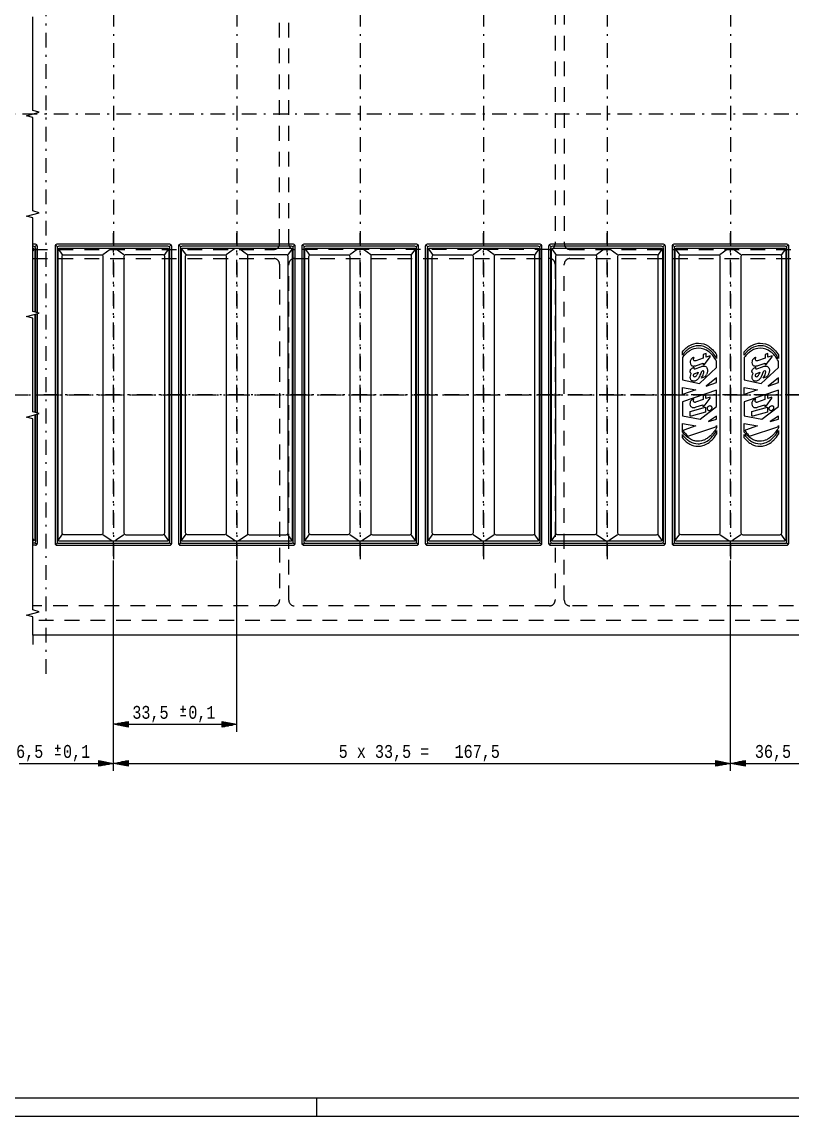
# Model space of a CAD drawing. Extents: x -39 to 802, y -19 to 575.
# Drawn here: x 91.4 to 300.5, y -18.8 to 278.2 of the extents above; entities that cross this region are included whole.
import ezdxf

# ---------------------------------------------------------------- set-up
doc = ezdxf.new("R2010")
doc.units = 0
doc.header["$MEASUREMENT"] = 0
doc.linetypes.add('GESTRICHELT', pattern=[7, 4, -3])
doc.linetypes.add('STRICHPUNKT', pattern=[8.5, 4, -2, 0.5, -2])
doc.layers.get('0').update_dxf_attribs({"linetype": 'CONTINUOUS'})
doc.layers.add('1', color=7, linetype='CONTINUOUS')
doc.layers.add('49', color=7, linetype='CONTINUOUS')
doc.styles.add('MONOTXT', font='monotxt.shx')
doc.dimstyles.new('DST_0001', dxfattribs={"dimtxt": 3.5, "dimasz": 3.5, "dimexe": 2, "dimexo": 0, "dimgap": 0.09, "dimtad": 1, "dimdsep": 46, "dimtxsty": 'MONOTXT', "dimcen": 0, "dimdle": 0.09, "dimclrd": 4, "dimclre": 4, "dimclrt": 2, "dimazin": 0, "dimtfac": 1, "dimtmove": 2, "dimatfit": 3, "dimfxl": 1, "dimtzin": 0, "dimarcsym": 0})
doc.dimstyles.new('DST_0002', dxfattribs={"dimtxt": 3.5, "dimasz": 3.5, "dimexe": 2, "dimexo": 0, "dimgap": 0.09, "dimtad": 1, "dimdsep": 46, "dimtxsty": 'MONOTXT', "dimcen": 0, "dimdle": 0.09, "dimclrd": 4, "dimclre": 4, "dimclrt": 2, "dimazin": 0, "dimtol": 1, "dimtp": 0.1, "dimtm": 0.1, "dimtfac": 1, "dimtmove": 2, "dimatfit": 3, "dimfxl": 1, "dimtzin": 0, "dimarcsym": 0})
doc.dimstyles.new('DST_0003', dxfattribs={"dimtxt": 3.5, "dimasz": 0, "dimexe": 2, "dimexo": 0, "dimgap": 0.09, "dimtad": 1, "dimdsep": 46, "dimtxsty": 'MONOTXT', "dimsah": 1, "dimcen": 0, "dimdle": 0.09, "dimse1": 1, "dimclrd": 4, "dimclre": 4, "dimclrt": 2, "dimazin": 0, "dimtol": 1, "dimtp": 0.1, "dimtm": 0.1, "dimtfac": 1, "dimtmove": 2, "dimatfit": 3, "dimfxl": 1, "dimtzin": 0, "dimarcsym": 0})

# ---------------------------------------------------------------- blocks, each defined once
blk = doc.blocks.new('LOGO______00006')
at = {"layer": '1', "color": 4}
for points in [[(271.78, 188.91, 0.052853), (270.76, 187.74), (270.76, 188.63, -0.048785), (271.81, 189.71, -0.048244), (272.77, 190.39, -0.127794), (275.11, 191.02, -0.147911), (277.84, 190.15, -0.052164), (278.93, 189.24, -0.051314), (280.05, 187.8), (280.05, 186.88, 0.053981), (279.03, 188.37, 0.056611), (277.94, 189.37, 0.157666), (275.14, 190.32, 0.135326), (272.75, 189.64, 0.051474), (271.78, 188.91)], [(288.56, 188.91, 0.052853), (287.54, 187.74), (287.54, 188.63, -0.048785), (288.59, 189.71, -0.048244), (289.56, 190.39, -0.127794), (291.89, 191.02, -0.147911), (294.63, 190.15, -0.052164), (295.71, 189.24, -0.051314), (296.84, 187.8), (296.84, 186.88, 0.053981), (295.81, 188.37, 0.056611), (294.73, 189.37, 0.157666), (291.93, 190.32, 0.135326), (289.53, 189.64, 0.051474), (288.56, 188.91)], [(272.72, 188.95, 0.05147), (271.74, 188.21, 0.051349), (270.76, 187.09), (270.76, 181.09), (275.36, 180.04), (280.05, 184.38), (280.05, 186.08, 0.05613), (279.01, 187.63, 0.057168), (277.92, 188.66, 0.159563), (275.1, 189.63, 0.135479), (272.72, 188.95)], [(276.72, 185.2), (278.31, 187.3), (278.31, 187.61), (277.18, 187.22), (277.18, 188.2), (276.4, 187.95), (276.4, 186.97), (274.37, 186.25, -0.109583), (274.13, 186.21, -0.095461), (273.97, 186.25, -0.210936), (273.8, 186.45, -0.147049), (273.8, 186.79, -0.00766), (273.85, 186.95, -0.01085), (273.93, 187.16, 0.042252), (273.73, 187.09, 0.071255), (273.34, 186.86, 0.077726), (273.03, 186.52, 0.093932), (272.87, 186.15, 0.14657), (272.93, 185.37, 0.084616), (273.12, 185.06, 0.099038), (273.36, 184.87, 0.072295), (273.55, 184.81, 0.061245), (273.88, 184.8, 0.031452), (274.19, 184.85, 0.026997), (274.56, 184.95), (276.39, 185.53), (276.39, 185.1), (276.72, 185.2)], [(289.51, 188.95, 0.05147), (288.53, 188.21, 0.051349), (287.54, 187.09), (287.54, 181.09), (292.14, 180.04), (296.84, 184.38), (296.84, 186.08, 0.05613), (295.8, 187.63, 0.057168), (294.7, 188.66, 0.159563), (291.89, 189.63, 0.135479), (289.51, 188.95)], [(293.51, 185.2), (295.09, 187.3), (295.09, 187.61), (293.97, 187.22), (293.97, 188.2), (293.19, 187.95), (293.19, 186.97), (291.15, 186.25, -0.109583), (290.91, 186.21, -0.095461), (290.75, 186.25, -0.210936), (290.59, 186.45, -0.147049), (290.59, 186.79, -0.00766), (290.64, 186.95, -0.01085), (290.71, 187.16, 0.042252), (290.51, 187.09, 0.071255), (290.12, 186.86, 0.077726), (289.81, 186.52, 0.093932), (289.66, 186.15, 0.14657), (289.72, 185.37, 0.084616), (289.9, 185.06, 0.099038), (290.14, 184.87, 0.072295), (290.33, 184.81, 0.061245), (290.67, 184.8, 0.031452), (290.97, 184.85, 0.026997), (291.34, 184.95), (293.18, 185.53), (293.18, 185.1), (293.51, 185.2)], [(276.83, 181.82), (275.92, 181.51), (276.04, 181.73), (276.23, 182.07), (276.28, 182.17, 0.043687), (276.52, 182.74, 0.046165), (276.6, 183.11, 0.198961), (276.53, 183.37, 0.231744), (276.32, 183.48, 0.279063), (275.94, 183.25, 0.014055), (275.82, 183.01, 0.013034), (275.62, 182.54), (275.36, 181.88), (275.34, 181.84, -0.055067), (275.09, 181.4, -0.060419), (274.78, 181.06, -0.131059), (274.09, 180.73, -0.091092), (273.6, 180.73, -0.067759), (273.33, 180.81, -0.252339), (272.91, 181.38, -0.080486), (272.93, 182.06, -0.073274), (273.17, 182.77, -0.14775), (272.98, 182.92, -0.084792), (272.89, 183.13, -0.162819), (272.92, 183.7, -0.071588), (273.05, 183.92, -0.067369), (273.38, 184.22, -0.051083), (273.72, 184.42, -0.027074), (273.83, 184.47), (273.83, 184.47), (273.83, 184.38), (273.83, 184.33, 0.112458), (273.86, 184.16, 0.140701), (273.92, 184.08, 0.130417), (274.01, 184.05, 0.106451), (274.18, 184.07), (275.73, 184.61, -0.024525), (276.13, 184.74, -0.027304), (276.37, 184.78, -0.061309), (276.72, 184.79, -0.041409), (276.88, 184.76, -0.144565), (277.28, 184.51, -0.109822), (277.52, 184.08, -0.126003), (277.56, 183.18, -0.045036), (277.45, 182.82, -0.02428), (277.32, 182.54)], [(293.62, 181.82), (292.7, 181.51), (292.82, 181.73), (293.01, 182.07), (293.06, 182.17, 0.043687), (293.3, 182.74, 0.046165), (293.39, 183.11, 0.198961), (293.31, 183.37, 0.231744), (293.1, 183.48, 0.279063), (292.72, 183.25, 0.014055), (292.6, 183.01, 0.013034), (292.41, 182.54), (292.14, 181.88), (292.12, 181.84, -0.055067), (291.87, 181.4, -0.060419), (291.57, 181.06, -0.131059), (290.87, 180.73, -0.091092), (290.38, 180.73, -0.067759), (290.11, 180.81, -0.252339), (289.7, 181.38, -0.080486), (289.71, 182.06, -0.073274), (289.96, 182.77, -0.14775), (289.77, 182.92, -0.084792), (289.67, 183.13, -0.162819), (289.7, 183.7, -0.071588), (289.84, 183.92, -0.067369), (290.16, 184.22, -0.051083), (290.5, 184.42, -0.027074), (290.62, 184.47), (290.62, 184.47), (290.61, 184.38), (290.61, 184.33, 0.112458), (290.64, 184.16, 0.140701), (290.71, 184.08, 0.130417), (290.8, 184.05, 0.106451), (290.96, 184.07), (292.52, 184.61, -0.024525), (292.92, 184.74, -0.027304), (293.16, 184.78, -0.061309), (293.51, 184.79, -0.041409), (293.66, 184.76, -0.144565), (294.07, 184.51, -0.109822), (294.31, 184.08, -0.126003), (294.35, 183.18, -0.045036), (294.23, 182.82, -0.02428), (294.1, 182.54)], [(274.04, 182.72), (275.01, 183.11, -0.05389), (274.84, 182.6)], [(290.82, 182.72), (291.8, 183.11, -0.05389), (291.62, 182.6)], [(278.26, 176.03), (278.26, 176.33), (277.13, 175.94), (277.13, 176.92), (276.35, 176.67), (276.35, 175.7), (274.32, 174.97, -0.109518), (274.08, 174.94, -0.095452), (273.92, 174.98, -0.210944), (273.75, 175.17, -0.147047), (273.75, 175.52, -0.008274), (273.81, 175.69, -0.01023), (273.88, 175.88, 0.042476), (273.68, 175.82, 0.071491), (273.29, 175.58, 0.077846), (272.98, 175.24, 0.088467), (272.83, 174.89, 0.153786), (272.89, 174.08, 0.0824), (273.07, 173.78, 0.099009), (273.31, 173.6, 0.07218), (273.5, 173.54, 0.061273), (273.83, 173.53, 0.031453), (274.14, 173.58, 0.026981), (274.51, 173.68), (276.34, 174.26), (276.34, 173.83), (276.67, 173.93), (278.26, 176.03)], [(295.04, 176.03), (295.04, 176.33), (293.92, 175.94), (293.92, 176.92), (293.14, 176.67), (293.14, 175.7), (291.1, 174.97, -0.109518), (290.86, 174.94, -0.095452), (290.7, 174.98, -0.210944), (290.53, 175.17, -0.147047), (290.54, 175.52, -0.008274), (290.59, 175.69, -0.01023), (290.66, 175.88, 0.042476), (290.46, 175.82, 0.071491), (290.07, 175.58, 0.077846), (289.76, 175.24, 0.088467), (289.61, 174.89, 0.153786), (289.67, 174.08, 0.0824), (289.85, 173.78, 0.099009), (290.09, 173.6, 0.07218), (290.28, 173.54, 0.061273), (290.62, 173.53, 0.031453), (290.92, 173.58, 0.026981), (291.29, 173.68), (293.12, 174.26), (293.12, 173.83), (293.45, 173.93), (295.04, 176.03)], [(277.03, 173.67), (277.03, 172.31), (273.11, 171.15, -0.501518), (272.83, 171.36), (272.83, 172.42), (277.03, 173.67)], [(293.82, 173.67), (293.82, 172.31), (289.89, 171.15, -0.501518), (289.61, 171.36), (289.61, 172.42), (293.82, 173.67)], [(280.05, 168.67), (280.05, 168.02, -0.01308), (279.63, 167.36, -0.013079), (279.24, 166.83, -0.026307), (278.61, 166.09, -0.02636), (278.13, 165.63, -0.045067), (277.25, 165.01, -0.045153), (276.44, 164.63, -0.120168), (274.39, 164.42, -0.059722), (273.5, 164.66, -0.059417), (272.4, 165.27, -0.036629), (271.6, 165.94, -0.036586), (270.76, 166.87), (270.76, 169.19), (274.38, 168.59), (271.12, 167.39, 0.495079), (271.04, 167.14, 0.022652), (271.5, 166.55, 0.028045), (272.22, 165.8), (279.87, 168.31), (280.05, 168.67)], [(270.76, 165.28), (270.76, 166.18, 0.047676), (271.8, 165.05, 0.048151), (272.74, 164.35, 0.134575), (275.05, 163.69, 0.079119), (276.36, 163.91, 0.078687), (277.8, 164.65, 0.051373), (278.87, 165.63, 0.051149), (280.05, 167.27), (280.05, 166.3)], [(296.84, 168.67), (296.84, 168.02, -0.01308), (296.41, 167.36, -0.013079), (296.03, 166.83, -0.026307), (295.4, 166.09, -0.02636), (294.92, 165.63, -0.045067), (294.03, 165.01, -0.045153), (293.23, 164.63, -0.120168), (291.17, 164.42, -0.059722), (290.28, 164.66, -0.059417), (289.18, 165.27, -0.036629), (288.38, 165.94, -0.036586), (287.54, 166.87), (287.54, 169.19), (291.16, 168.59), (287.9, 167.39, 0.495079), (287.82, 167.14, 0.022652), (288.29, 166.55, 0.028045), (289.01, 165.8), (296.65, 168.31), (296.84, 168.67)], [(287.54, 165.28), (287.54, 166.18, 0.047676), (288.58, 165.05, 0.048151), (289.53, 164.35, 0.134575), (291.83, 163.69, 0.079119), (293.15, 163.91, 0.078687), (294.58, 164.65, 0.051373), (295.66, 165.63, 0.051149), (296.84, 167.27), (296.84, 166.3)]]:
    blk.add_lwpolyline(points, format="xyb", dxfattribs=at)
for points in [[(280.05, 180.3), (280.05, 181.61), (277.25, 179.35), (280.05, 180.3)], [(296.84, 180.3), (296.84, 181.61), (294.04, 179.35), (296.84, 180.3)], [(274.36, 178.34), (270.76, 177.1), (270.76, 178.97), (274.36, 178.34)], [(280.05, 178.22), (270.76, 175.12), (270.76, 171.3), (275.55, 170.35), (280.05, 173.78), (280.05, 178.22)], [(291.15, 178.34), (287.54, 177.1), (287.54, 178.97), (291.15, 178.34)], [(296.84, 178.22), (287.54, 175.12), (287.54, 171.3), (292.33, 170.35), (296.84, 173.78), (296.84, 178.22)], [(280.05, 170.42), (280.05, 171.23), (277.8, 169.71), (280.05, 170.42)], [(296.84, 170.42), (296.84, 171.23), (294.59, 169.71), (296.84, 170.42)]]:
    blk.add_lwpolyline(points, dxfattribs=at)
for centre, radius, start, end in [((274.2, 182.24), 0.5, 150.588, -174.5658), ((274.04, 182.23), 0.335, -174.554, -120.7925), ((274.24, 182.22), 0.539, 111.887, 150.6104), ((274.06, 182.27), 0.381, -120.7538, -64.3303), ((273.81, 182.8), 0.969, -64.3581, -48.5136), ((273.53, 183.12), 1.4, -48.5133, -34.5023), ((273.03, 183.46), 2, -34.4909, -25.3476), ((273.8, 184.4), 3.98, -40.3898, -27.9487), ((290.99, 182.24), 0.5, 150.588, -174.5658), ((290.82, 182.23), 0.335, -174.554, -120.7925), ((291.02, 182.22), 0.539, 111.887, 150.6104), ((290.85, 182.27), 0.381, -120.7538, -64.3303), ((290.59, 182.8), 0.969, -64.3581, -48.5136), ((290.31, 183.12), 1.4, -48.5133, -34.5023), ((289.81, 183.46), 2, -34.4909, -25.3476), ((290.59, 184.4), 3.98, -40.3898, -27.9487), ((278.08, 173.22), 0.61, 157.8806, 179.6698), ((277.93, 173.22), 0.467, 179.7108, -120.0838), ((278.22, 173.16), 0.767, 143.3247, 157.8809), ((278.28, 173.11), 0.846, 94.7995, 143.288), ((277.97, 173.28), 0.532, -120.1247, -102.6136), ((278, 173.42), 0.682, -102.3622, -85.8788), ((277.99, 173.6), 0.854, -86.1544, -38.5808), ((278.27, 173.26), 0.7, 77.5838, 94.9771), ((278.31, 173.42), 0.537, 59.7476, 77.4438), ((278.34, 173.48), 0.466, -0.2865, 59.7889), ((278.06, 173.54), 0.764, -38.5582, -22.2002), ((278.2, 173.48), 0.609, -22.1998, -0.3277), ((294.86, 173.22), 0.61, 157.8806, 179.6698), ((294.72, 173.22), 0.467, 179.7108, -120.0838), ((295.01, 173.16), 0.767, 143.3247, 157.8809), ((295.07, 173.11), 0.846, 94.7995, 143.288), ((294.75, 173.28), 0.532, -120.1247, -102.6136), ((294.78, 173.42), 0.682, -102.3622, -85.8788), ((294.77, 173.6), 0.854, -86.1544, -38.5808), ((295.06, 173.26), 0.7, 77.5838, 94.9771), ((295.09, 173.42), 0.537, 59.7476, 77.4438), ((295.13, 173.48), 0.466, -0.2865, 59.7889), ((294.84, 173.54), 0.764, -38.5582, -22.2002), ((294.98, 173.48), 0.609, -22.1998, -0.3277), ((276.99, 170.59), 8.19, -139.6087, -129.1987), ((275.77, 169.09), 6.25, -129.1626, -118.7247), ((275.07, 167.76), 4.75, -119.0515, -90.5874), ((274.74, 168.34), 5.37, -72.8264, -55.9852), ((273.73, 169.82), 7.17, -55.9304, -44.5843), ((271.77, 171.74), 9.91, -44.5282, -33.2933), ((293.78, 170.59), 8.19, -139.6087, -129.1987), ((292.55, 169.09), 6.25, -129.1626, -118.7247), ((291.85, 167.76), 4.75, -119.0515, -90.5874), ((291.52, 168.34), 5.37, -72.8264, -55.9852), ((290.52, 169.82), 7.17, -55.9304, -44.5843), ((288.55, 171.74), 9.91, -44.5282, -33.2933), ((275, 167.5), 4.49, -89.7647, -72.8512), ((291.79, 167.5), 4.49, -89.7647, -72.8512)]:
    blk.add_arc(centre, radius, start, end, dxfattribs=at)
for p in [(275.41, 177.01), (292.19, 177.01)]:
    blk.add_point(p, dxfattribs=at)
blk = doc.blocks.new('ALVEOLE___00003')
at = {"layer": '1', "color": 1, "linetype": 'STRICHPUNKT'}
for p, q in [((116.3, 133.15), (116.3, 220.88)), ((149.8, 133.15), (149.8, 220.88)), ((183.3, 133.15), (183.3, 220.88)), ((216.8, 133.15), (216.8, 220.88)), ((250.3, 133.15), (250.3, 220.88)), ((283.8, 133.15), (283.8, 220.88)), ((135.16, 177.01), (97.44, 177.01)), ((168.66, 177.01), (130.94, 177.01)), ((202.16, 177.01), (164.44, 177.01)), ((235.66, 177.01), (197.94, 177.01)), ((269.16, 177.01), (231.44, 177.01)), ((302.66, 177.01), (264.94, 177.01))]:
    blk.add_line(p, q, dxfattribs=at)
at = {"layer": '1'}
for p, q in [((95.14, 217.86), (94.41, 217.86)), ((94.61, 217.32), (94.41, 217.32)), ((95.5, 217.71), (94.96, 217.18)), ((95.11, 216.82), (95.11, 199.43)), ((95.64, 217.35), (95.64, 199.29)), ((100.6, 217.71), (101.13, 217.18)), ((132, 217.71), (131.46, 217.18)), ((134.1, 217.71), (134.63, 217.18)), ((165.5, 217.71), (164.96, 217.18)), ((167.6, 217.71), (168.13, 217.18)), ((199, 217.71), (198.46, 217.18)), ((201.1, 217.71), (201.63, 217.18)), ((232.5, 217.71), (231.96, 217.18)), ((234.6, 217.71), (235.13, 217.18)), ((266, 217.71), (265.46, 217.18)), ((268.1, 217.71), (268.63, 217.18)), ((299.5, 217.71), (298.96, 217.18)), ((94.43, 216.72), (94.41, 216.72)), ((94.78, 216.57), (94.41, 216.05)), ((94.93, 216.22), (94.93, 199.48)), ((101.31, 216.57), (102.52, 214.87)), ((131.28, 216.57), (130.08, 214.87)), ((134.81, 216.57), (136.02, 214.87)), ((164.78, 216.57), (163.58, 214.87)), ((168.31, 216.57), (169.52, 214.87)), ((198.28, 216.57), (197.08, 214.87)), ((201.81, 216.57), (203.02, 214.87)), ((231.78, 216.57), (230.58, 214.87)), ((235.31, 216.57), (236.52, 214.87)), ((265.28, 216.57), (264.08, 214.87)), ((268.81, 216.57), (270.02, 214.87)), ((298.78, 216.57), (297.58, 214.87)), ((95.64, 199.01), (95.64, 172.03)), ((94.93, 198.82), (94.93, 172.22)), ((95.11, 198.87), (95.11, 172.17)), ((95.64, 171.75), (95.64, 136.67)), ((94.78, 137.45), (94.41, 137.98)), ((94.43, 137.31), (94.41, 137.31)), ((94.61, 136.7), (94.41, 136.7)), ((95.5, 136.32), (94.96, 136.85)), ((100.6, 136.32), (101.13, 136.85)), ((101.31, 137.45), (102.52, 139.16)), ((131.28, 137.45), (130.08, 139.16)), ((132, 136.32), (131.46, 136.85)), ((134.1, 136.32), (134.63, 136.85)), ((134.81, 137.45), (136.02, 139.16)), ((164.78, 137.45), (163.58, 139.16)), ((165.5, 136.32), (164.96, 136.85)), ((167.6, 136.32), (168.13, 136.85)), ((168.31, 137.45), (169.52, 139.16)), ((198.28, 137.45), (197.08, 139.16)), ((199, 136.32), (198.46, 136.85)), ((201.1, 136.32), (201.63, 136.85)), ((201.81, 137.45), (203.02, 139.16)), ((231.78, 137.45), (230.58, 139.16)), ((232.5, 136.32), (231.96, 136.85)), ((234.6, 136.32), (235.13, 136.85)), ((235.31, 137.45), (236.52, 139.16)), ((265.28, 137.45), (264.08, 139.16)), ((266, 136.32), (265.46, 136.85)), ((268.1, 136.32), (268.63, 136.85)), ((268.81, 137.45), (270.02, 139.16)), ((298.78, 137.45), (297.58, 139.16)), ((299.5, 136.32), (298.96, 136.85)), ((95.14, 136.17), (94.41, 136.17))]:
    blk.add_line(p, q, dxfattribs=at)
for points in [[(100.45, 217.35), (100.45, 136.67, 0.414214), (100.96, 136.17), (131.64, 136.17, 0.414214), (132.14, 136.67), (132.14, 217.35, 0.414214), (131.64, 217.86), (100.96, 217.86, 0.414214), (100.45, 217.35)], [(100.99, 216.82), (100.99, 137.21, 0.414214), (101.49, 136.7), (131.11, 136.7, 0.414214), (131.61, 137.21), (131.61, 216.82, 0.414214), (131.11, 217.32), (101.49, 217.32, 0.414214), (100.99, 216.82)], [(133.95, 217.35), (133.95, 136.67, 0.414214), (134.46, 136.17), (165.14, 136.17, 0.414214), (165.64, 136.67), (165.64, 217.35, 0.414214), (165.14, 217.86), (134.46, 217.86, 0.414214), (133.95, 217.35)], [(134.49, 216.82), (134.49, 137.21, 0.414214), (134.99, 136.7), (164.61, 136.7, 0.414214), (165.11, 137.21), (165.11, 216.82, 0.414214), (164.61, 217.32), (134.99, 217.32, 0.414214), (134.49, 216.82)], [(167.45, 217.35), (167.45, 136.67, 0.414214), (167.96, 136.17), (198.64, 136.17, 0.414214), (199.14, 136.67), (199.14, 217.35, 0.414214), (198.64, 217.86), (167.96, 217.86, 0.414214), (167.45, 217.35)], [(167.99, 216.82), (167.99, 137.21, 0.414214), (168.49, 136.7), (198.11, 136.7, 0.414214), (198.61, 137.21), (198.61, 216.82, 0.414214), (198.11, 217.32), (168.49, 217.32, 0.414214), (167.99, 216.82)], [(200.95, 217.35), (200.95, 136.67, 0.414214), (201.46, 136.17), (232.14, 136.17, 0.414214), (232.64, 136.67), (232.64, 217.35, 0.414214), (232.14, 217.86), (201.46, 217.86, 0.414214), (200.95, 217.35)], [(201.49, 216.82), (201.49, 137.21, 0.414214), (201.99, 136.7), (231.61, 136.7, 0.414214), (232.11, 137.21), (232.11, 216.82, 0.414214), (231.61, 217.32), (201.99, 217.32, 0.414214), (201.49, 216.82)], [(234.45, 217.35), (234.45, 136.67, 0.414214), (234.96, 136.17), (265.64, 136.17, 0.414214), (266.14, 136.67), (266.14, 217.35, 0.414214), (265.64, 217.86), (234.96, 217.86, 0.414214), (234.45, 217.35)], [(234.99, 216.82), (234.99, 137.21, 0.414214), (235.49, 136.7), (265.11, 136.7, 0.414214), (265.61, 137.21), (265.61, 216.82, 0.414214), (265.11, 217.32), (235.49, 217.32, 0.414214), (234.99, 216.82)], [(267.95, 217.35), (267.95, 136.67, 0.414214), (268.46, 136.17), (299.14, 136.17, 0.414214), (299.64, 136.67), (299.64, 217.35, 0.414214), (299.14, 217.86), (268.46, 217.86, 0.414214), (267.95, 217.35)], [(268.49, 216.82), (268.49, 137.21, 0.414214), (268.99, 136.7), (298.61, 136.7, 0.414214), (299.11, 137.21), (299.11, 216.82, 0.414214), (298.61, 217.32), (268.99, 217.32, 0.414214), (268.49, 216.82)], [(101.17, 216.22), (101.17, 137.81, 0.414214), (101.67, 137.31), (130.93, 137.31, 0.414214), (131.43, 137.81), (131.43, 216.22, 0.414214), (130.93, 216.72), (101.67, 216.72, 0.414214), (101.17, 216.22)], [(113.44, 214.51), (113.44, 139.51, -0.414214), (112.94, 139.01), (102.88, 139.01, -0.414214), (102.37, 139.51), (102.37, 214.51, -0.414214), (102.88, 215.02), (112.94, 215.02, -0.414214), (113.44, 214.51)], [(119.16, 215.02), (117.16, 216.45, 0.320818), (115.44, 216.45), (113.44, 215.02)], [(119.16, 214.51), (119.16, 139.51, 0.414214), (119.66, 139.01), (129.72, 139.01, 0.414214), (130.22, 139.51), (130.22, 214.51, 0.414214), (129.72, 215.02), (119.66, 215.02, 0.414214), (119.16, 214.51)], [(134.67, 216.22), (134.67, 137.81, 0.414214), (135.17, 137.31), (164.43, 137.31, 0.414214), (164.93, 137.81), (164.93, 216.22, 0.414214), (164.43, 216.72), (135.17, 216.72, 0.414214), (134.67, 216.22)], [(146.94, 214.51), (146.94, 139.51, -0.414214), (146.44, 139.01), (136.38, 139.01, -0.414214), (135.87, 139.51), (135.87, 214.51, -0.414214), (136.38, 215.02), (146.44, 215.02, -0.414214), (146.94, 214.51)], [(152.66, 215.02), (150.66, 216.45, 0.320818), (148.94, 216.45), (146.94, 215.02)], [(152.66, 214.51), (152.66, 139.51, 0.414214), (153.16, 139.01), (163.22, 139.01, 0.414214), (163.72, 139.51), (163.72, 214.51, 0.414214), (163.22, 215.02), (153.16, 215.02, 0.414214), (152.66, 214.51)], [(168.17, 216.22), (168.17, 137.81, 0.414214), (168.67, 137.31), (197.93, 137.31, 0.414214), (198.43, 137.81), (198.43, 216.22, 0.414214), (197.93, 216.72), (168.67, 216.72, 0.414214), (168.17, 216.22)], [(180.44, 214.51), (180.44, 139.51, -0.414214), (179.94, 139.01), (169.88, 139.01, -0.414214), (169.37, 139.51), (169.37, 214.51, -0.414214), (169.88, 215.02), (179.94, 215.02, -0.414214), (180.44, 214.51)], [(186.16, 215.02), (184.16, 216.45, 0.320818), (182.44, 216.45), (180.44, 215.02)], [(186.16, 214.51), (186.16, 139.51, 0.414214), (186.66, 139.01), (196.72, 139.01, 0.414214), (197.22, 139.51), (197.22, 214.51, 0.414214), (196.72, 215.02), (186.66, 215.02, 0.414214), (186.16, 214.51)], [(201.67, 216.22), (201.67, 137.81, 0.414214), (202.17, 137.31), (231.43, 137.31, 0.414214), (231.93, 137.81), (231.93, 216.22, 0.414214), (231.43, 216.72), (202.17, 216.72, 0.414214), (201.67, 216.22)], [(213.94, 214.51), (213.94, 139.51, -0.414214), (213.44, 139.01), (203.38, 139.01, -0.414214), (202.87, 139.51), (202.87, 214.51, -0.414214), (203.38, 215.02), (213.44, 215.02, -0.414214), (213.94, 214.51)], [(219.66, 215.02), (217.66, 216.45, 0.320818), (215.94, 216.45), (213.94, 215.02)], [(219.66, 214.51), (219.66, 139.51, 0.414214), (220.16, 139.01), (230.22, 139.01, 0.414214), (230.72, 139.51), (230.72, 214.51, 0.414214), (230.22, 215.02), (220.16, 215.02, 0.414214), (219.66, 214.51)], [(235.17, 216.22), (235.17, 137.81, 0.414214), (235.67, 137.31), (264.93, 137.31, 0.414214), (265.43, 137.81), (265.43, 216.22, 0.414214), (264.93, 216.72), (235.67, 216.72, 0.414214), (235.17, 216.22)], [(247.44, 214.51), (247.44, 139.51, -0.414214), (246.94, 139.01), (236.88, 139.01, -0.414214), (236.37, 139.51), (236.37, 214.51, -0.414214), (236.88, 215.02), (246.94, 215.02, -0.414214), (247.44, 214.51)], [(253.16, 215.02), (251.16, 216.45, 0.320818), (249.44, 216.45), (247.44, 215.02)], [(253.16, 214.51), (253.16, 139.51, 0.414214), (253.66, 139.01), (263.72, 139.01, 0.414214), (264.22, 139.51), (264.22, 214.51, 0.414214), (263.72, 215.02), (253.66, 215.02, 0.414214), (253.16, 214.51)], [(268.67, 216.22), (268.67, 137.81, 0.414214), (269.17, 137.31), (298.43, 137.31, 0.414214), (298.93, 137.81), (298.93, 216.22, 0.414214), (298.43, 216.72), (269.17, 216.72, 0.414214), (268.67, 216.22)], [(280.94, 214.51), (280.94, 139.51, -0.414214), (280.44, 139.01), (270.38, 139.01, -0.414214), (269.87, 139.51), (269.87, 214.51, -0.414214), (270.38, 215.02), (280.44, 215.02, -0.414214), (280.94, 214.51)], [(286.66, 215.02), (284.66, 216.45, 0.320818), (282.94, 216.45), (280.94, 215.02)], [(286.66, 214.51), (286.66, 139.51, 0.414214), (287.16, 139.01), (297.22, 139.01, 0.414214), (297.72, 139.51), (297.72, 214.51, 0.414214), (297.22, 215.02), (287.16, 215.02, 0.414214), (286.66, 214.51)], [(94.93, 171.56), (94.93, 137.81, -0.414214), (94.43, 137.31)], [(95.11, 171.6), (95.11, 137.21, -0.414214), (94.61, 136.7)], [(119.16, 139.01), (117.16, 137.58, -0.320818), (115.44, 137.58), (113.44, 139.01)], [(152.66, 139.01), (150.66, 137.58, -0.320818), (148.94, 137.58), (146.94, 139.01)], [(186.16, 139.01), (184.16, 137.58, -0.320818), (182.44, 137.58), (180.44, 139.01)], [(219.66, 139.01), (217.66, 137.58, -0.320818), (215.94, 137.58), (213.94, 139.01)], [(253.16, 139.01), (251.16, 137.58, -0.320818), (249.44, 137.58), (247.44, 139.01)], [(286.66, 139.01), (284.66, 137.58, -0.320818), (282.94, 137.58), (280.94, 139.01)]]:
    blk.add_lwpolyline(points, format="xyb", dxfattribs=at)
for centre, start, end in [((94.61, 216.82), 0, 90), ((95.14, 217.35), 0, 90), ((94.43, 216.22), 0, 90), ((95.14, 136.67), -90, 0)]:
    blk.add_arc(centre, 0.503, start, end, dxfattribs=at)
blk.add_blockref('LOGO______00006', (0, 0))
blk = doc.blocks.new('*D1')
at = {"layer": '49', "color": 4, "transparency": 16777216}
for p, q in [((283.8, 74.94), (283.8, 132.01)), ((320.3, 74.94), (320.3, 132.01)), ((283.8, 76.94), (287.8, 77.69)), ((287.7, 77.34), (286.03, 77.34)), ((287.7, 77.54), (287.1, 77.54)), ((287.8, 77.69), (287.8, 76.19)), ((316.3, 76.19), (316.3, 77.69)), ((316.3, 77.69), (320.3, 76.94)), ((316.4, 77.54), (317, 77.54)), ((316.4, 77.34), (318.07, 77.34)), ((287.8, 76.19), (283.8, 76.94)), ((287.7, 76.94), (283.9, 76.94)), ((287.7, 77.14), (284.97, 77.14)), ((287.7, 76.74), (284.97, 76.74)), ((287.7, 76.54), (286.03, 76.54)), ((287.7, 76.34), (287.1, 76.34)), ((287.8, 76.94), (316.3, 76.94)), ((320.3, 76.94), (316.3, 76.19)), ((316.4, 77.14), (319.13, 77.14)), ((316.4, 76.94), (320.2, 76.94)), ((316.4, 76.74), (319.13, 76.74)), ((316.4, 76.54), (318.07, 76.54)), ((316.4, 76.34), (317, 76.34))]:
    blk.add_line(p, q, dxfattribs=at)
at = {"layer": '49', "color": 1, "transparency": 16777216}
for p, q in [((303.52, 81.07), (304.92, 81.07)), ((304.22, 80.19), (304.22, 81.94)), ((303.52, 79.32), (304.92, 79.32))]:
    blk.add_line(p, q, dxfattribs=at)
at = {"layer": '49', "color": 2, "transparency": 16777216, "style": 'MONOTXT', "width": 0.812}
blk.add_text('36,5', height=3.5, dxfattribs=at).set_placement((290.43, 78.44))
at = {"layer": '49', "color": 1, "transparency": 16777216, "style": 'MONOTXT', "width": 0.812}
blk.add_text('0,1', height=3.5, dxfattribs=at).set_placement((305.62, 78.44))
blk = doc.blocks.new('*D3')
at = {"layer": '49', "color": 4, "transparency": 16777216}
for p, q in [((116.3, 74.94), (116.3, 132.01)), ((283.8, 74.94), (283.8, 132.01)), ((116.3, 76.94), (120.3, 77.69)), ((120.2, 77.34), (118.53, 77.34)), ((120.2, 77.54), (119.6, 77.54)), ((120.3, 77.69), (120.3, 76.19)), ((279.8, 76.19), (279.8, 77.69)), ((279.8, 77.69), (283.8, 76.94)), ((279.9, 77.54), (280.5, 77.54)), ((279.9, 77.34), (281.57, 77.34)), ((120.3, 76.19), (116.3, 76.94)), ((120.2, 76.94), (116.4, 76.94)), ((120.2, 77.14), (117.47, 77.14)), ((120.2, 76.74), (117.47, 76.74)), ((120.2, 76.54), (118.53, 76.54)), ((120.2, 76.34), (119.6, 76.34)), ((120.3, 76.94), (279.8, 76.94)), ((283.8, 76.94), (279.8, 76.19)), ((279.9, 77.14), (282.63, 77.14)), ((279.9, 76.94), (283.7, 76.94)), ((279.9, 76.74), (282.63, 76.74)), ((279.9, 76.54), (281.57, 76.54)), ((279.9, 76.34), (280.5, 76.34))]:
    blk.add_line(p, q, dxfattribs=at)
at = {"layer": '49', "color": 2, "transparency": 16777216, "style": 'MONOTXT', "width": 0.812}
for s, p in [('5 x 33,5 =', (177.45, 78.44)), ('167,5', (208.91, 78.44))]:
    blk.add_text(s, height=3.5, dxfattribs=at).set_placement(p)
blk = doc.blocks.new('*D4')
at = {"layer": '49', "color": 4, "transparency": 16777216}
for p, q in [((116.3, 74.94), (116.3, 132.01)), ((112.3, 76.19), (112.3, 77.69)), ((112.3, 77.69), (116.3, 76.94)), ((112.4, 77.54), (113, 77.54)), ((112.4, 77.34), (114.07, 77.34)), ((90.74, 76.94), (112.3, 76.94)), ((116.3, 76.94), (112.3, 76.19)), ((112.4, 77.14), (115.13, 77.14)), ((112.4, 76.94), (116.2, 76.94)), ((112.4, 76.74), (115.13, 76.74)), ((112.4, 76.54), (114.07, 76.54)), ((112.4, 76.34), (113, 76.34))]:
    blk.add_line(p, q, dxfattribs=at)
at = {"layer": '49', "color": 1, "transparency": 16777216}
for p, q in [((100.51, 81.07), (101.91, 81.07)), ((101.21, 80.19), (101.21, 81.94)), ((100.51, 79.32), (101.91, 79.32))]:
    blk.add_line(p, q, dxfattribs=at)
at = {"layer": '49', "color": 2, "transparency": 16777216, "style": 'MONOTXT', "width": 0.812}
blk.add_text('36,5', height=3.5, rotation=0, dxfattribs=at).set_placement((87.42, 78.44))
at = {"layer": '49', "color": 1, "transparency": 16777216, "style": 'MONOTXT', "width": 0.812}
blk.add_text('0,1', height=3.5, rotation=0, dxfattribs=at).set_placement((102.61, 78.44))
blk = doc.blocks.new('*D6')
at = {"layer": '49', "color": 4, "transparency": 16777216}
for p, q in [((116.3, 85.55), (116.3, 132.01)), ((149.8, 85.55), (149.8, 132.01)), ((116.3, 87.55), (120.3, 88.3)), ((120.3, 86.8), (116.3, 87.55)), ((120.2, 87.55), (116.4, 87.55)), ((120.2, 87.75), (117.47, 87.75)), ((120.2, 87.35), (117.47, 87.35)), ((120.2, 87.95), (118.53, 87.95)), ((120.2, 87.15), (118.53, 87.15)), ((120.2, 88.15), (119.6, 88.15)), ((120.2, 86.95), (119.6, 86.95)), ((120.3, 88.3), (120.3, 86.8)), ((120.3, 87.55), (145.8, 87.55)), ((145.8, 86.8), (145.8, 88.3)), ((145.8, 88.3), (149.8, 87.55)), ((149.8, 87.55), (145.8, 86.8)), ((145.9, 88.15), (146.5, 88.15)), ((145.9, 87.95), (147.57, 87.95)), ((145.9, 87.75), (148.63, 87.75)), ((145.9, 87.55), (149.7, 87.55)), ((145.9, 87.35), (148.63, 87.35)), ((145.9, 87.15), (147.57, 87.15)), ((145.9, 86.95), (146.5, 86.95))]:
    blk.add_line(p, q, dxfattribs=at)
at = {"layer": '49', "color": 1, "transparency": 16777216}
for p, q in [((135.22, 90.8), (135.22, 92.55)), ((134.52, 91.67), (135.92, 91.67)), ((134.52, 89.92), (135.92, 89.92))]:
    blk.add_line(p, q, dxfattribs=at)
at = {"layer": '49', "color": 2, "transparency": 16777216, "style": 'MONOTXT', "width": 0.812}
blk.add_text('33,5', height=3.5, dxfattribs=at).set_placement((121.43, 89.05))
at = {"layer": '49', "color": 1, "transparency": 16777216, "style": 'MONOTXT', "width": 0.812}
blk.add_text('0,1', height=3.5, dxfattribs=at).set_placement((136.62, 89.05))
blk = doc.blocks.new('STEGE_____00009')
at = {"layer": '1', "color": 3, "linetype": 'GESTRICHELT'}
for points in [[(94.413, 216.464), (159.899, 216.464, 0.4142136), (161.399, 217.964), (161.399, 288.464, 0.4142136), (159.899, 289.964), (94.413, 289.964)], [(234.699, 216.464), (165.399, 216.464, -0.4142136), (163.899, 217.964), (163.899, 288.464, -0.4142136), (165.399, 289.964), (234.699, 289.964, -0.4142136), (236.199, 288.464), (236.199, 217.964, -0.4142136), (234.699, 216.464)], [(363.899, 216.464, 0.4142136), (365.399, 217.964), (365.399, 288.464, 0.4142136), (363.899, 289.964), (240.199, 289.964, 0.4142136), (238.699, 288.464), (238.699, 217.964, 0.4142136), (240.199, 216.464), (363.899, 216.464)], [(94.413, 213.964), (159.899, 213.964, -0.4142136), (161.399, 212.464), (161.399, 121.214, -0.4142136), (159.899, 119.714), (94.413, 119.714)], [(163.899, 121.214), (163.899, 212.464, -0.4142136), (165.399, 213.964), (234.699, 213.964, -0.4142136), (236.199, 212.464), (236.199, 121.214, -0.4142136), (234.699, 119.714), (165.399, 119.714)], [(238.699, 121.214), (238.699, 212.464, -0.4142136), (240.199, 213.964), (363.899, 213.964, -0.4142136), (365.399, 212.464), (365.399, 121.214, -0.4142136), (363.899, 119.714), (240.199, 119.714)]]:
    blk.add_lwpolyline(points, format="xyb", dxfattribs=at)
for centre in [(165.399, 121.214), (240.199, 121.214)]:
    blk.add_arc(centre, 1.5, -180, -90, dxfattribs=at)
at = {"layer": '1'}
blk.add_point((98.049, 253.214), dxfattribs=at)
blk = doc.blocks.new('RA________00010')
at = {"layer": '1', "color": 3, "linetype": 'GESTRICHELT'}
blk.add_line((555.049, 115.714), (94.413, 115.714), dxfattribs=at)
at = {"layer": '1', "color": 1}
blk.add_line((94.413, 111.714), (94.413, 109.214), dxfattribs=at)
blk.add_lwpolyline([(94.413, 111.714), (94.413, 116.714), (92.663, 117.182), (96.163, 118.12), (94.413, 118.589), (94.413, 170.479), (92.663, 170.948), (96.163, 171.886), (94.413, 172.355), (94.413, 197.745), (92.663, 198.214), (96.163, 199.151), (94.413, 199.62), (94.413, 225.01), (92.663, 225.479), (96.163, 226.417), (94.413, 226.886), (94.413, 252.276), (92.663, 252.745), (96.163, 253.682), (94.413, 254.151), (94.413, 279.541)], dxfattribs=at)
at = {"layer": '1'}
blk.add_lwpolyline([(552.706, 111.714), (94.413, 111.714)], dxfattribs=at)
blk = doc.blocks.new('DINA1_____00034')
at = {"layer": '1', "color": 4}
blk.add_line((171.45, -13.79), (171.45, -18.79), dxfattribs=at)
blk.add_lwpolyline([(-38.55, -18.79), (802.45, -18.79), (802.45, 575.21), (-38.55, 575.21), (-38.55, -18.79)], dxfattribs=at)
at = {"layer": '1'}
blk.add_lwpolyline([(-33.55, -13.79), (797.45, -13.79), (797.45, 570.21), (-33.55, 570.21), (-33.55, -13.79)], dxfattribs=at)
blk = doc.blocks.new('ZBL2D00___00033')
blk.add_blockref('DINA1_____00034', (0, 0))
blk = doc.blocks.new('TEILUNG___00008')
at = {"layer": '1', "color": 4, "linetype": 'STRICHPUNKT'}
for p, q in [((116.299, 374.414), (116.299, 132.014)), ((149.799, 374.414), (149.799, 132.014)), ((183.299, 374.414), (183.299, 132.014)), ((216.799, 374.414), (216.799, 132.014)), ((250.299, 374.414), (250.299, 132.014)), ((283.799, 374.414), (283.799, 132.014)), ((72.14, 177.014), (508.96, 177.014))]:
    blk.add_line(p, q, dxfattribs=at)
at = {"layer": '1'}
blk.add_point((98.049, 253.214), dxfattribs=at)
at = {"layer": '49'}
for base, p1, p2, dimstyle, picture, middle in [((98.049, 76.945), (98.049, 253.214), (116.299, 132.014), 'DST_0003', '*D4', (102.745, 80.195)), ((116.299, 87.547), (116.299, 132.014), (149.799, 132.014), 'DST_0002', '*D6', (133.049, 90.797)), ((283.799, 76.945), (283.799, 132.014), (320.299, 132.014), 'DST_0002', '*D1', (302.049, 80.195))]:
    dim = blk.add_linear_dim(base=base, p1=p1, p2=p2, dimstyle=dimstyle, dxfattribs=at)
    dim.commit()
    dim.dimension.update_dxf_attribs({"geometry": picture, "text_midpoint": middle, "dimtype": 128})
dim = blk.add_linear_dim(base=(116.299, 76.945), p1=(116.299, 132.014), p2=(283.799, 132.014), text='5 x 33,5 = <>', dimstyle='DST_0001', dxfattribs=at)
dim.commit()
dim.dimension.update_dxf_attribs({"geometry": '*D3', "text_midpoint": (200.049, 80.195), "dimtype": 128})
blk = doc.blocks.new('DS________00002')
at = {"layer": '1', "color": 1, "linetype": 'STRICHPUNKT'}
for p, q in [((98.05, 101.23), (98.05, 404.32)), ((15.12, 253.21), (567.55, 253.21))]:
    blk.add_line(p, q, dxfattribs=at)
for name in ['STEGE_____00009', 'RA________00010', 'TEILUNG___00008', 'ALVEOLE___00003']:
    blk.add_blockref(name, (0, 0))
blk = doc.blocks.new('ANSICHTEN_00001')
blk.add_blockref('DS________00002', (0, 0))

msp = doc.modelspace()

# ---------------------------------------------------------------- linework, layer by layer
at = {"layer": '1', "color": 1, "linetype": 'STRICHPUNKT'}
msp.add_line((2.32, 177.01), (771.6, 177.01), dxfattribs=at)

# ---------------------------------------------------------------- block references
for name in ['ZBL2D00___00033', 'ANSICHTEN_00001']:
    msp.add_blockref(name, (0, 0))

doc.saveas('drawing.dxf')
